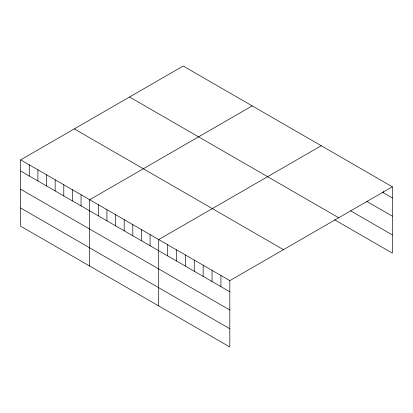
<?xml version="1.0" encoding="UTF-8"?>
<svg xmlns="http://www.w3.org/2000/svg" width="413" height="413" viewBox="0 0 413 413"><rect width="100%" height="100%" fill="white"/><g stroke="black" fill="none" stroke-linecap="round" stroke-linejoin="round"><path stroke-width="0.62" d="M20.65 159.867L229.819 280.628L229.819 346.972L20.65 226.205L20.65 159.867L183.181 66.028L392.35 186.795L392.35 253.133L334.566 219.773M252.204 105.883L89.678 199.716L89.678 266.06M321.231 145.732L158.7 239.571L158.7 305.909M229.819 280.628L392.35 186.795M382.35 192.164L392.35 197.941M366.79 201.399L392.35 216.154M350.678 210.862L392.35 234.92M129.543 96.993L338.717 217.759M74.283 128.897L283.457 249.664M20.65 171.013L229.819 291.774M20.65 189.226L229.819 309.987M20.65 207.992L229.819 328.758M383.46 191.57L383.46 192.809M220.929 275.497L220.929 286.643M212.039 270.365L212.039 281.511M203.15 265.234L203.15 276.38M194.26 260.097L194.26 271.243M185.37 254.966L185.37 266.111M176.48 249.834L176.48 260.98M167.59 244.702L167.59 255.848M150.074 234.589L150.074 245.735M141.447 229.607L141.447 240.753M132.816 224.626L132.816 235.771M124.189 219.644L124.189 230.79M115.563 214.662L115.563 225.808M106.931 209.68L106.931 220.826M98.304 204.698L98.304 215.844M81.046 194.735L81.046 205.881M72.42 189.753L72.42 200.899M63.793 184.771L63.793 195.917M55.161 179.789L55.161 190.935M46.535 174.807L46.535 185.953M37.908 169.826L37.908 180.977M29.277 164.849L29.277 175.995"/></g></svg>
